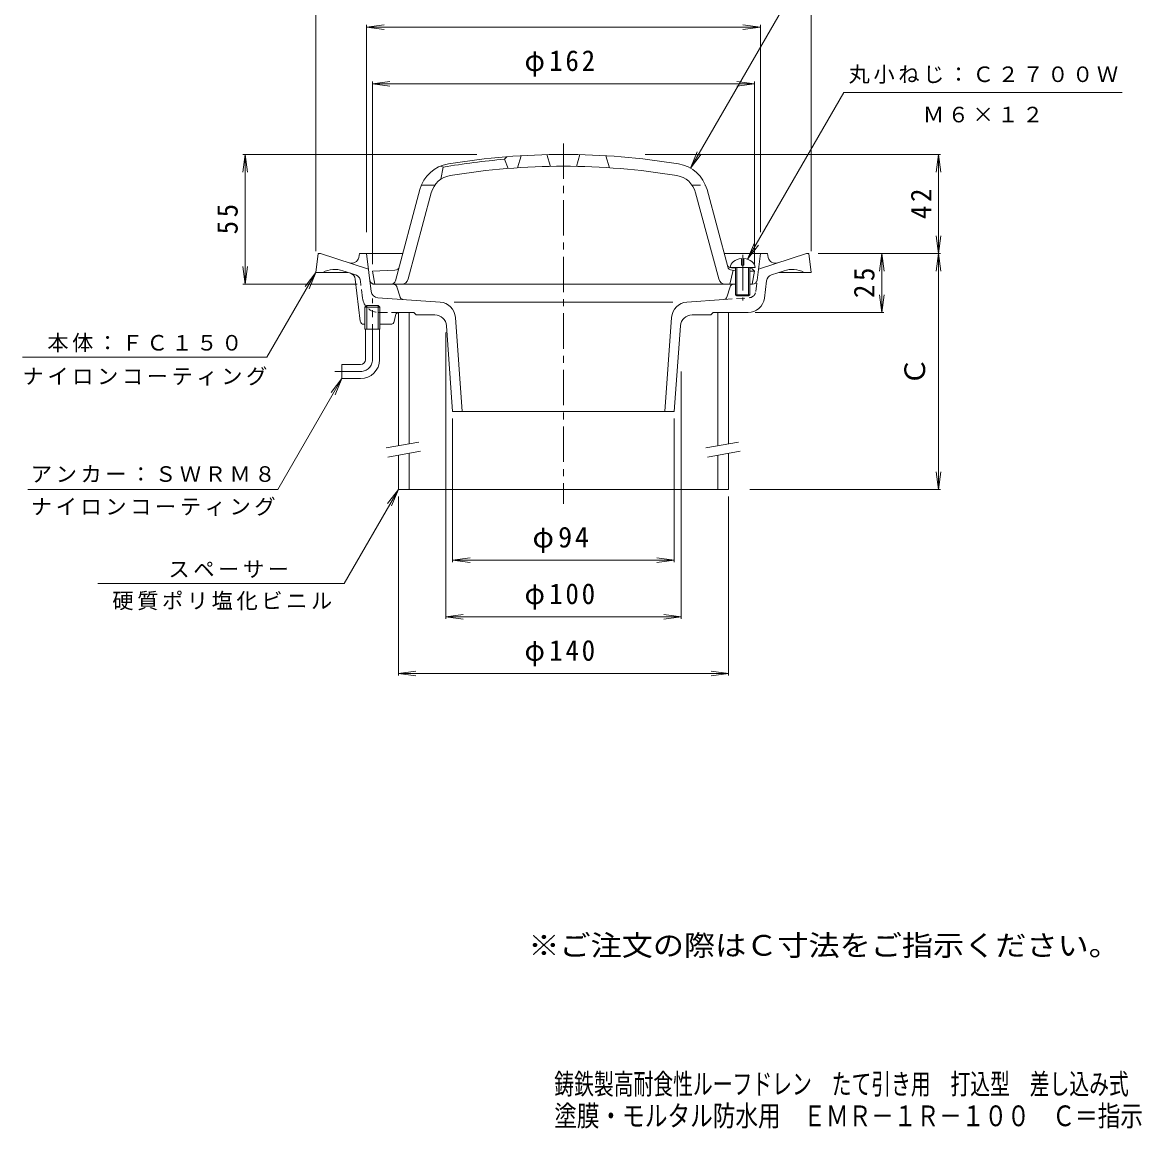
# Model space of a CAD drawing. Units: millimetres, scale not verified. Extents: x -262 to 213, y -345 to 391.
# Drawn here: x -261.5 to 213, y -344.8 to 124.2 of the extents above; entities that cross this region are included whole.
import ezdxf
from ezdxf.enums import TextEntityAlignment as Align

# ---------------------------------------------------------------- set-up
doc = ezdxf.new("R2010")
doc.units = ezdxf.units.MM
doc.header["$LTSCALE"] = 3
for name, pattern in [('CHAIN1', [8, 5, -1, 1, -1]), ('DASHED1', [1.8, 1.2, -0.6]), ('DOUBLE_CHAIN2', [12.8, 9, -1, 0.6, -0.6, 0.6, -1])]:
    doc.linetypes.add(name, pattern=pattern)
for name, color, linetype, lineweight in [('0-0', 3, 'Continuous', 9), ('0-2', 6, 'Continuous', 5), ('0-3', 4, 'Continuous', 9), ('0-4', 7, 'Continuous', 9), ('0-5', 7, 'Continuous', 9)]:
    doc.layers.add(name, color=color, linetype=linetype, lineweight=lineweight)
doc.layers.add('F-4', color=6, linetype='Continuous')
doc.layers.add('F-5', color=2, linetype='Continuous')
doc.styles.add('ＭＳ ゴシック', font='')
doc.styles.get('ＭＳ ゴシック').set_extended_font_data('MS Gothic')

msp = doc.modelspace()

# ---------------------------------------------------------------- linework, layer by layer
at = {"layer": '0-0', "linetype": 'CHAIN1'}
for p, q in [((-32.1, 72.827), (-32.1, -79.897)), ((-113.1, -18.825), (-113.1, 7.175)), ((-118.1, -23.825), (-129.1, -23.825))]:
    msp.add_line(p, q, dxfattribs=at)
at = {"layer": '0-0'}
for p, q in [((-136.1, 26.175), (-135.1, 26.175)), ((-135.1, 26.175), (-114.79, 19.575)), ((-118.6, 26.175), (-118.942, 24.451)), ((-118.6, 26.175), (-100.224, 26.175)), ((-113.623, 10.073), (-115.6, 26.175)), ((36.024, 26.175), (54.4, 26.175)), ((50.019, 14.931), (51.4, 26.175)), ((70.9, 26.175), (50.59, 19.575)), ((54.4, 26.175), (54.742, 24.451)), ((71.9, 26.175), (70.9, 26.175)), ((-122.426, 17.851), (-125.61, 18.885)), ((-118.257, -2.502), (-120.374, 15.351)), ((53.115, 7.322), (54.016, 14.662)), ((56.067, 17.149), (61.41, 18.885)), ((38.572, 12.121), (37.205, 7.742)), ((46.9, 13.175), (48.034, 13.175)), ((-84.437, 5.599), (-110.855, 7.446)), ((-78.406, 5.599), (14.206, 5.598)), ((20.237, 5.598), (35.878, 6.692)), ((-115.46, 4.175), (-116.275, 3.375)), ((-109.925, 3.375), (-116.275, 3.375)), ((-116.275, -5.825), (-116.275, 3.375)), ((-110.74, 4.175), (-115.46, 4.175)), ((-115.46, -5.825), (-115.46, 4.175)), ((-109.925, 3.375), (-110.74, 4.175)), ((-110.74, -5.825), (-110.74, 4.175)), ((-109.925, -5.825), (-109.925, 3.375)), ((-101.87, 1.175), (-95.6, 1.175)), ((-95.6, 1.175), (-94.6, 0.175)), ((-86.684, 0.175), (-94.6, 0.175)), ((22.484, 0.175), (30.4, 0.175)), ((31.4, 1.175), (30.4, 0.175)), ((46.167, 1.175), (31.4, 1.175)), ((-116.767, -3.825), (-116.275, -3.825)), ((-109.925, -3.825), (-105.33, -3.825)), ((-103.859, -2.62), (-103.341, -0.031)), ((-81.697, -4.469), (-79.1, -40.825)), ((-77.943, -0.886), (-75.09, -40.825)), ((13.743, -0.886), (10.89, -40.825)), ((17.497, -4.469), (14.9, -40.825)), ((-109.925, -5.825), (-116.275, -5.825)), ((-116.1, -18.825), (-116.1, -5.825)), ((-110.1, -18.825), (-110.1, -5.825)), ((-126.1, -20.825), (-126.1, -26.825)), ((-118.1, -20.825), (-126.1, -20.825)), ((-118.1, -26.825), (-126.1, -26.825)), ((14.9, -40.825), (-79.1, -40.825))]:
    msp.add_line(p, q, dxfattribs=at)
at = {"layer": '0-0', "linetype": 'DASHED1'}
for p, q in [((-120.267, 17.149), (-122.426, 17.851)), ((-117.315, 7.322), (-118.216, 14.662)), ((49.423, 10.073), (50.019, 14.931)), ((35.878, 6.692), (46.655, 7.446)), ((-110.367, 1.175), (-101.87, 1.175))]:
    msp.add_line(p, q, dxfattribs=at)
at = {"layer": '0-0', "linetype": 'DOUBLE_CHAIN2'}
for p, q in [((-104.203, 13.175), (-112.234, 13.175)), ((-102.771, 12.121), (-101.405, 7.742))]:
    msp.add_line(p, q, dxfattribs=at)
at = {"layer": '0-0'}
for points in [[(-136.1, 26.175), (-137.1, 18.175), (-123.423, 18.175)], [(71.9, 26.175), (72.9, 18.175), (59.223, 18.175)]]:
    msp.add_lwpolyline(points, dxfattribs=at)
for centre, radius, start, end in [((-121.885, 25.035), 3, 251.99994, 348.7693), ((57.685, 25.035), 3, 191.2307, 288.00006), ((-129.009, 8.424), 11, 71.99997, 117.56897), ((64.809, 8.424), 11, 62.43103, 108.00003), ((-123.353, 14.998), 3, 6.76268, 72.00015), ((48.034, 15.175), 2, 270, 353.00002), ((56.994, 14.296), 3, 107.99985, 172.99957), ((-110.645, 10.438), 3, 186.99973, 266.00018), ((40.003, 11.675), 1.5, 90, 162.6731), ((-84.925, -1.385), 7, 4.0856, 85.99998), ((20.725, -1.385), 7, 94.00002, 175.9144), ((35.773, 8.189), 1.5, 274.00117, 342.67337), ((46.167, 8.175), 7, 270, 352.99971), ((-101.87, -0.325), 1.5, 90, 168.68979), ((-86.684, -4.825), 5, 4.08568, 90), ((22.484, -4.825), 5, 90, 175.91432), ((-116.767, -2.325), 1.5, 186.76259, 270), ((-105.33, -2.325), 1.5, 270, 348.68979), ((-118.1, -18.825), 2, 270, 0), ((-118.1, -18.825), 8, 270, 0)]:
    msp.add_arc(centre, radius, start, end, dxfattribs=at)
at = {"layer": '0-0', "linetype": 'DASHED1'}
for centre, radius, start, end in [((-121.194, 14.296), 3, 7.00043, 72.00015), ((46.445, 10.438), 3, 273.99982, 353.00027), ((-110.367, 8.175), 7, 187.00034, 270)]:
    msp.add_arc(centre, radius, start, end, dxfattribs=at)
at = {"layer": '0-0', "linetype": 'DOUBLE_CHAIN2'}
for centre, radius, start, end in [((-112.234, 15.175), 2, 186.99998, 270), ((-104.203, 11.675), 1.5, 17.3269, 90), ((-99.973, 8.189), 1.5, 197.32663, 265.99883)]:
    msp.add_arc(centre, radius, start, end, dxfattribs=at)
at = {"layer": '0-0', "linetype": 'CHAIN1'}
msp.add_arc((-118.1, -18.825), 5, 270, 0, dxfattribs=at)
at = {"layer": '0-2'}
for p, q in [((-57.1, 66.128), (-56.1, 67.213)), ((-50.1, 67.634), (-51.6, 62.529)), ((-37.6, 63.123), (-39.1, 68.093)), ((-26.6, 63.123), (-25.1, 68.093)), ((-14.1, 67.634), (-12.6, 62.529)), ((-83.1, 62.793), (-84.1, 63.282)), ((-83.1, 62.793), (-84.1, 57.646)), ((-57.1, 66.128), (-55.6, 62.237)), ((-103.31, 14.657), (-92.967, 53.258)), ((-86.625, 55.175), (-92.312, 55.175)), ((37.521, 20.588), (28.767, 53.258)), ((-97.935, 15.398), (-88.138, 51.964)), ((33.736, 15.398), (23.938, 51.964)), ((43.4, 24.073), (43.4, 21.191)), ((44.4, 24.073), (44.4, 21.191)), ((-103.562, 19.108), (-113.1, 18.675)), ((38.4, 13.175), (39.9, 19.084)), ((38.65, 20.191), (49.15, 20.191)), ((39.091, 20.122), (40.9, 20.039)), ((39.362, 19.108), (40.9, 19.038)), ((40.9, 20.191), (40.9, 8.691)), ((41.4, 20.191), (41.4, 8.191)), ((43.4, 21.191), (44.4, 21.191)), ((46.4, 20.191), (46.4, 8.191)), ((46.9, 20.191), (46.9, 8.691)), ((46.9, 19.767), (47.9, 19.721)), ((47.9, 19.721), (48.9, 18.675)), ((-113.1, 18.675), (-112.1, 13.175)), ((46.9, 18.766), (48.9, 18.675)), ((48.9, 18.675), (47.9, 13.175)), ((-32.1, 13.175), (-112.1, 13.175)), ((40.9, 13.175), (-32.1, 13.175)), ((46.9, 13.175), (47.9, 13.175)), ((40.9, 8.691), (46.9, 8.691)), ((40.9, 8.691), (41.4, 8.191)), ((41.4, 8.191), (46.4, 8.191)), ((46.9, 8.691), (46.4, 8.191))]:
    msp.add_line(p, q, dxfattribs=at)
at = {"layer": '0-2', "linetype": 'DASHED1'}
msp.add_line((22.425, 55.175), (28.112, 55.175), dxfattribs=at)
at = {"layer": '0-2', "linetype": 'CHAIN1'}
msp.add_line((43.9, 25.563), (43.9, 6.279), dxfattribs=at)
at = {"layer": '0-2'}
for centre, radius, start, end in [((-32.1, -231.825), 300, 90, 99.36548), ((-32.1, -231.825), 300, 80.63452, 90), ((-78.478, 49.376), 15, 99.36546, 164.99997), ((-32.1, -231.825), 299, 94.79622, 99.82088), ((-32.1, -231.825), 295, 90, 99.36549), ((-32.1, -231.825), 295, 80.63451, 90), ((14.279, 49.376), 15, 15.00003, 80.63454), ((-78.478, 49.376), 10, 99.36548, 165.00003), ((14.279, 49.376), 10, 14.99997, 80.63452), ((-103.653, 21.106), 2, 272.6017, 345.00023), ((39.182, 22.119), 2, 195.00081, 267.3983), ((39.453, 21.106), 2, 194.99977, 267.3983), ((-105.242, 15.175), 2, 270, 344.99998), ((-100.833, 16.175), 3, 270, 345.00027), ((36.633, 16.175), 3, 194.99973, 270)]:
    msp.add_arc(centre, radius, start, end, dxfattribs=at)
for start_param, end_param in [(1.6661844, 3.1415927), (6.2831853, 7.7585936)]:
    msp.add_ellipse((43.9, 20.191), major_axis=(5.25, 0), ratio=0.7428, start_param=start_param, end_param=end_param, dxfattribs=at)
at = {"layer": '0-3'}
for p, q in [((-102.1, 1.175), (-102.1, -55.254)), ((-97.6, 1.175), (-97.6, -54.46)), ((33.4, 1.175), (33.4, -55.254)), ((37.9, 1.175), (37.9, -54.46)), ((-102.1, -59.315), (-102.1, -73.825)), ((-97.6, -58.522), (-97.6, -73.825)), ((33.4, -59.316), (33.4, -73.825)), ((37.9, -58.522), (37.9, -73.825)), ((-102.1, -73.825), (37.9, -73.825))]:
    msp.add_line(p, q, dxfattribs=at)
at = {"layer": '0-3', "color": 7}
for p, q in [((-107.213, -56.155), (-93.426, -53.724)), ((28.287, -56.155), (42.074, -53.724)), ((-106.519, -60.095), (-92.732, -57.664)), ((28.981, -60.095), (42.768, -57.664))]:
    msp.add_line(p, q, dxfattribs=at)
at = {"layer": '0-4'}
for p, q in [((-137.1, 27.175), (-137.1, 147.075)), ((72.9, 27.175), (72.9, 147.075)), ((-115.6, 122.175), (-108.164, 123.154)), ((-115.6, 35.175), (-115.6, 123.075)), ((-115.6, 122.175), (51.4, 122.175)), ((-115.6, 122.175), (-108.164, 121.196)), ((51.4, 122.175), (43.964, 123.154)), ((51.4, 122.175), (43.964, 121.196)), ((51.4, 35.175), (51.4, 123.075)), ((-113.1, 98.175), (-105.664, 99.154)), ((-113.1, 21.675), (-113.1, 99.075)), ((-113.1, 98.175), (48.9, 98.175)), ((-113.1, 98.175), (-105.664, 97.196)), ((48.9, 98.175), (41.464, 99.154)), ((48.9, 98.175), (41.464, 97.196)), ((48.9, 21.675), (48.9, 99.075)), ((-167.1, 68.175), (-168.079, 60.739)), ((-68.84, 68.175), (-168, 68.175)), ((-167.1, 13.175), (-167.1, 68.175)), ((-167.1, 68.175), (-166.121, 60.739)), ((2.582, 68.175), (127.8, 68.175)), ((126.9, 68.175), (125.921, 60.739)), ((126.9, 68.175), (127.879, 60.739)), ((126.9, -73.825), (126.9, 68.175)), ((126.9, 26.175), (125.921, 33.61)), ((126.9, 26.175), (127.879, 33.61)), ((75.9, 26.175), (127.8, 26.175)), ((102.9, 26.175), (101.921, 18.739)), ((102.9, 1.175), (102.9, 26.175)), ((102.9, 26.175), (103.879, 18.739)), ((126.9, 26.175), (125.921, 18.739)), ((126.9, 26.175), (127.879, 18.739)), ((-167.1, 13.175), (-168.079, 20.61)), ((-167.1, 13.175), (-166.121, 20.61)), ((-119.6, 13.175), (-168, 13.175)), ((102.9, 1.175), (101.921, 8.61)), ((102.9, 1.175), (103.879, 8.61)), ((49.167, 1.175), (103.8, 1.175)), ((-82.029, -7.325), (-82.029, -128.725)), ((17.829, -23.802), (17.829, -128.725)), ((-79.1, -43.825), (-79.1, -104.725)), ((14.9, -43.825), (14.9, -104.725)), ((126.9, -73.825), (125.921, -66.39)), ((126.9, -73.825), (127.879, -66.39)), ((46.9, -73.825), (127.8, -73.825)), ((-102.1, -76.825), (-102.1, -152.725)), ((37.9, -76.825), (37.9, -152.725)), ((-79.1, -103.825), (-71.664, -102.846)), ((-79.1, -103.825), (14.9, -103.825)), ((-79.1, -103.825), (-71.664, -104.804)), ((14.9, -103.825), (7.464, -102.846)), ((14.9, -103.825), (7.464, -104.804)), ((-82.029, -127.825), (-74.593, -126.846)), ((-82.029, -127.825), (17.829, -127.825)), ((-82.029, -127.825), (-74.593, -128.804)), ((17.829, -127.825), (10.393, -126.846)), ((17.829, -127.825), (10.393, -128.804)), ((-102.1, -151.825), (-94.664, -150.847)), ((-102.1, -151.825), (37.9, -151.825)), ((-102.1, -151.825), (-94.664, -152.804)), ((37.9, -151.825), (30.464, -150.847)), ((37.9, -151.825), (30.464, -152.804))]:
    msp.add_line(p, q, dxfattribs=at)
at = {"layer": '0-5'}
for p, q in [((45.969, 23.775), (86.808, 94.51)), ((86.808, 94.51), (204.787, 94.51)), ((21.779, 62.366), (24.649, 69.295)), ((21.779, 62.366), (26.344, 68.316)), ((45.969, 23.775), (48.839, 30.704)), ((45.969, 23.775), (50.535, 29.725)), ((-137.1, 18.175), (-157.885, -17.825)), ((-137.1, 18.175), (-141.666, 12.225)), ((-137.1, 18.175), (-139.97, 11.246)), ((-261.533, -17.825), (-157.885, -17.825)), ((-126.1, -26.825), (-153.235, -73.825)), ((-126.1, -26.825), (-130.666, -32.775)), ((-126.1, -26.825), (-128.97, -33.754)), ((-153.235, -73.825), (-259.172, -73.825)), ((-102.1, -73.825), (-125.161, -113.769)), ((-102.1, -73.825), (-106.666, -79.776)), ((-102.1, -73.825), (-104.97, -80.754)), ((-125.161, -113.769), (-229.527, -113.769))]:
    msp.add_line(p, q, dxfattribs=at)
msp.add_lwpolyline([(21.779, 62.366), (79.149, 161.735), (206.546, 161.735)], dxfattribs=at)

# ---------------------------------------------------------------- texts
at = {"layer": '0-4', "color": 2, "style": 'ＭＳ ゴシック'}
msp.add_text('Ｃ', height=8.798, rotation=90, dxfattribs=at).set_placement((123.9, -29.825), align=Align.BOTTOM_LEFT)
at = {"layer": '0-4', "color": 2, "char_height": 8.798, "attachment_point": 7, "style": 'ＭＳ ゴシック'}
for s, insert in [('\\T1.21;\\W0.95;φ162', (-48.6, 101.175)), ('\\T1.19;φ94', (-45.225, -100.825)), ('\\T1.21;\\W0.95;φ100', (-48.6, -124.825)), ('\\T1.21;\\W0.95;φ140', (-48.6, -148.825))]:
    msp.add_mtext(s, dxfattribs=dict(at, insert=insert))
at = {"layer": '0-4', "color": 2, "char_height": 8.798, "attachment_point": 7, "rotation": 90, "style": 'ＭＳ ゴシック'}
for s, insert in [('\\T1.27;\\W0.95;42', (123.9, 40.8)), ('\\T1.27;\\W0.95;55', (-170.1, 34.3)), ('\\T1.27;\\W0.95;25', (99.9, 7.3))]:
    msp.add_mtext(s, dxfattribs=dict(at, insert=insert))
at = {"layer": '0-5', "char_height": 6.598, "attachment_point": 7, "style": 'ＭＳ ゴシック'}
for s, insert in [('\\T1.17;丸小ねじ：Ｃ２７００Ｗ', (88.797, 98.139)), ('\\T1.17;Ｍ６×１２', (120.297, 81.684)), ('\\T1.17;本体：ＦＣ１５０', (-250.959, -15.679)), ('\\T1.17;ナイロンコーティング', (-261.459, -29.847)), ('\\T1.17;アンカー：ＳＷＲＭ８', (-257.953, -70.936)), ('\\T1.17;ナイロンコーティング', (-257.953, -85.105)), ('\\T1.17;スペーサー', (-199.603, -111.351)), ('\\T1.17;硬質ポリ塩化ビニル', (-223.388, -125.055))]:
    msp.add_mtext(s, dxfattribs=dict(at, insert=insert))
at = {"layer": 'F-4', "style": 'ＭＳ ゴシック'}
for s, width, p in [('鋳鉄製高耐食性ルーフドレン\u3000たて引き用\u3000打込型\u3000差し込み式', 0.7, (-36, -332.91)), ('塗膜・モルタル防水用\u3000ＥＭＲ－１Ｒ－１００\u3000Ｃ＝指示', 0.8, (-36, -346.41))]:
    msp.add_text(s, height=8.798, dxfattribs=dict(at, width=width)).set_placement(p, align=Align.BOTTOM_LEFT)
at = {"layer": 'F-5', "style": 'ＭＳ ゴシック', "width": 1.1}
msp.add_text('※ご注文の際はＣ寸法をご指示ください。', height=8.798, dxfattribs=at).set_placement((-47.004, -274.147), align=Align.BOTTOM_LEFT)

doc.saveas('drawing.dxf')
